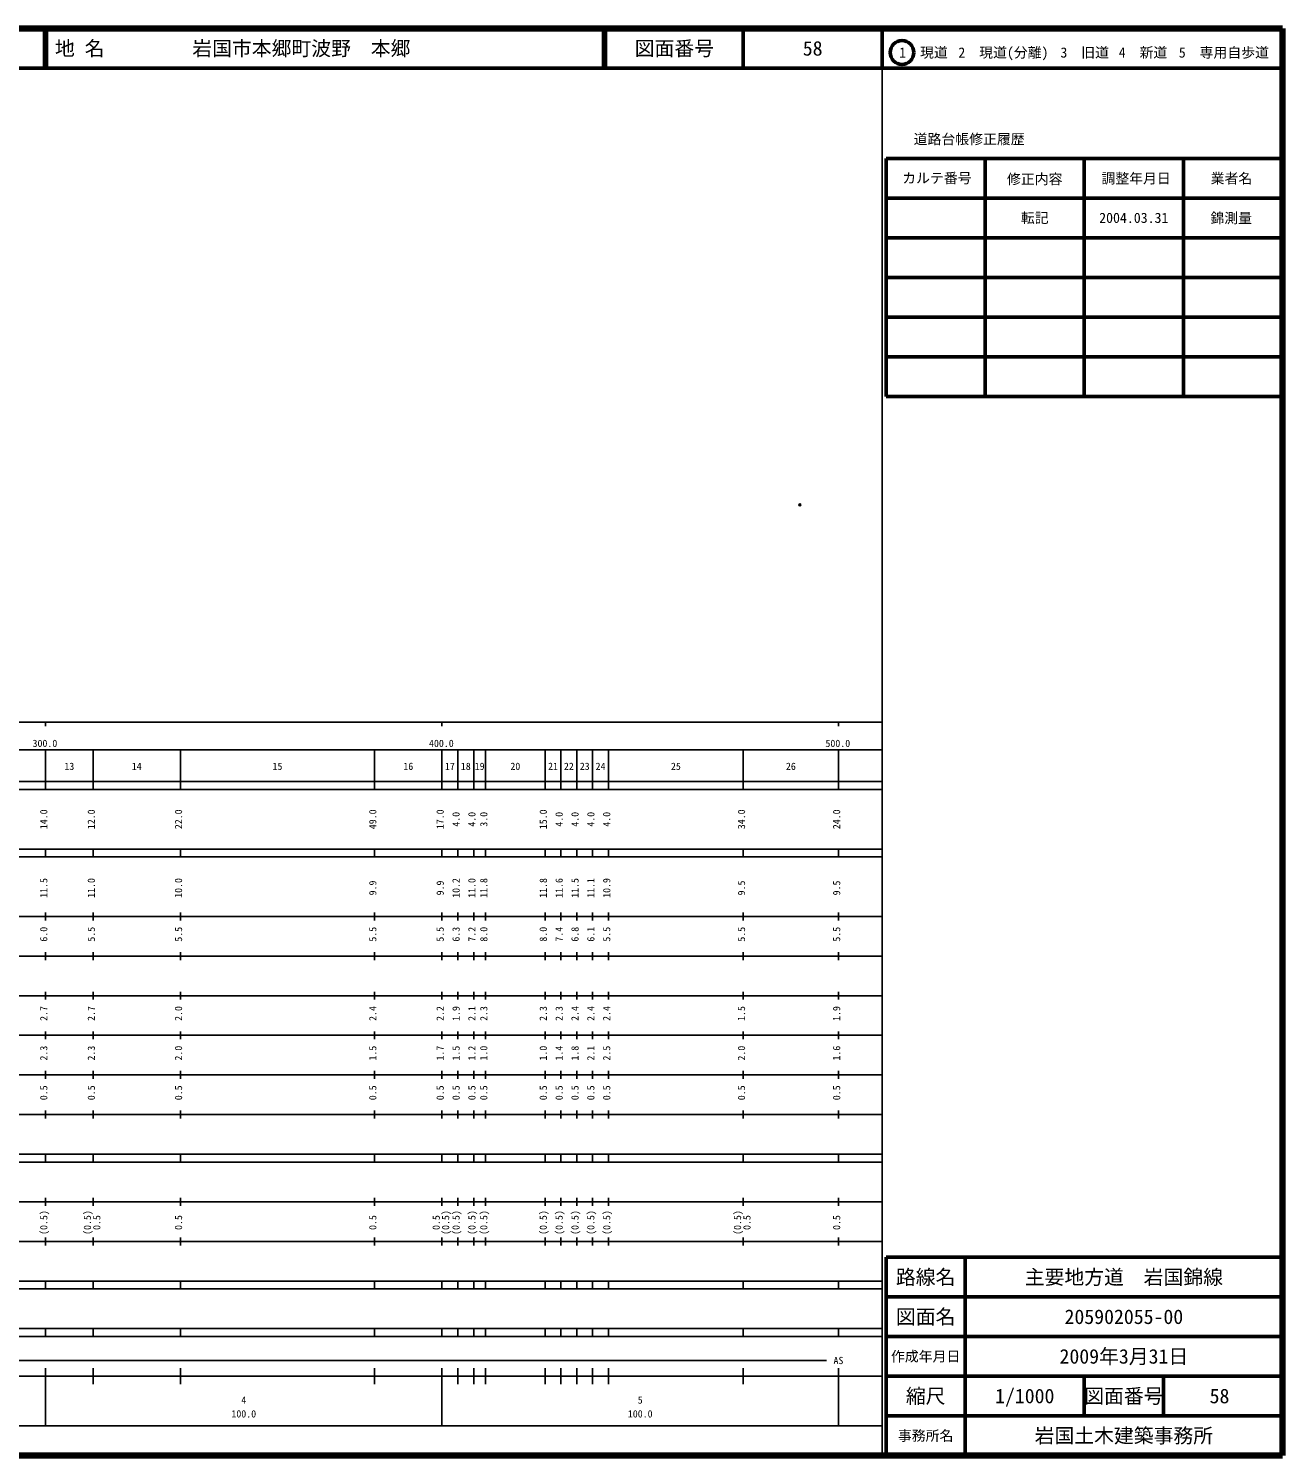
# Model space of a CAD drawing. Units: millimetres on the paper. Extents: x 40 to 680, y 20 to 380.
# Drawn here: x 363.7 to 680, y 20 to 380 of the extents above; entities that cross this region are included whole.
import ezdxf
from ezdxf.enums import TextEntityAlignment as Align

# ---------------------------------------------------------------- set-up
doc = ezdxf.new("R2010")
doc.units = ezdxf.units.MM
doc.header["$PDMODE"] = 32
doc.header["$PDSIZE"] = 0.5
doc.layers.add('M-OTRS', color=6, linetype='Continuous')
doc.layers.add('M-TTL-TXT', color=7, linetype='Continuous')
for name, color, linetype, lineweight in [('M-TTL', 2, 'Continuous', 140), ('M-TTL-BAND', 7, 'Continuous', 25), ('M-TTL-FRAM', 2, 'Continuous', 50), ('M-TTL-LINE', 7, 'Continuous', 50)]:
    doc.layers.add(name, color=color, linetype=linetype, lineweight=lineweight)
doc.styles.add('ＭＳ ゴシック', font='')
doc.styles.get('ＭＳ ゴシック').set_extended_font_data('MS Gothic')

msp = doc.modelspace()

# ---------------------------------------------------------------- linework, layer by layer
at = {"layer": 'M-OTRS'}
msp.add_point((558.281, 259.818), dxfattribs=at)
at = {"layer": 'M-TTL'}
for p, q in [((680, 380), (40, 380)), ((680, 20), (680, 380)), ((40, 20), (680, 20))]:
    msp.add_line(p, q, dxfattribs=at)
at = {"layer": 'M-TTL-BAND'}
for p, q in [((579, 20), (579, 370)), ((40, 205), (579, 205)), ((368, 205), (368, 204)), ((468, 205), (468, 204)), ((568, 205), (568, 204)), ((68, 198), (579, 198)), ((368, 188), (368, 198)), ((380, 188), (380, 198)), ((402, 188), (402, 198)), ((451, 188), (451, 198)), ((468, 188), (468, 198)), ((472, 188), (472, 198)), ((476, 188), (476, 198)), ((479, 188), (479, 198)), ((494, 188), (494, 198)), ((498, 188), (498, 198)), ((502, 188), (502, 198)), ((506, 188), (506, 198)), ((510, 188), (510, 198)), ((544, 188), (544, 198)), ((568, 188), (568, 198)), ((40, 190), (579, 190)), ((40, 188), (579, 188)), ((40, 173), (579, 173)), ((368, 171), (368, 173)), ((380, 171), (380, 173)), ((402, 171), (402, 173)), ((451, 171), (451, 173)), ((468, 171), (468, 173)), ((472, 171), (472, 173)), ((476, 171), (476, 173)), ((479, 171), (479, 173)), ((494, 171), (494, 173)), ((498, 171), (498, 173)), ((502, 171), (502, 173)), ((506, 171), (506, 173)), ((510, 171), (510, 173)), ((544, 171), (544, 173)), ((568, 171), (568, 173)), ((40, 171), (579, 171)), ((40, 156), (579, 156)), ((368, 155), (368, 157)), ((380, 155), (380, 157)), ((402, 155), (402, 157)), ((451, 155), (451, 157)), ((468, 155), (468, 157)), ((472, 155), (472, 157)), ((476, 155), (476, 157)), ((479, 155), (479, 157)), ((494, 155), (494, 157)), ((498, 155), (498, 157)), ((502, 155), (502, 157)), ((506, 155), (506, 157)), ((510, 155), (510, 157)), ((544, 155), (544, 157)), ((568, 155), (568, 157)), ((46, 146), (579, 146)), ((368, 145), (368, 147)), ((380, 145), (380, 147)), ((402, 145), (402, 147)), ((451, 145), (451, 147)), ((468, 145), (468, 147)), ((472, 145), (472, 147)), ((476, 145), (476, 147)), ((479, 145), (479, 147)), ((494, 145), (494, 147)), ((498, 145), (498, 147)), ((502, 145), (502, 147)), ((506, 145), (506, 147)), ((510, 145), (510, 147)), ((544, 145), (544, 147)), ((568, 145), (568, 147)), ((368, 135), (368, 137)), ((380, 135), (380, 137)), ((402, 135), (402, 137)), ((451, 135), (451, 137)), ((468, 135), (468, 137)), ((472, 135), (472, 137)), ((476, 135), (476, 137)), ((479, 135), (479, 137)), ((494, 135), (494, 137)), ((498, 135), (498, 137)), ((502, 135), (502, 137)), ((506, 135), (506, 137)), ((510, 135), (510, 137)), ((544, 135), (544, 137)), ((568, 135), (568, 137)), ((52, 136), (579, 136)), ((46, 126), (579, 126)), ((368, 125), (368, 127)), ((380, 125), (380, 127)), ((402, 125), (402, 127)), ((451, 125), (451, 127)), ((468, 125), (468, 127)), ((472, 125), (472, 127)), ((476, 125), (476, 127)), ((479, 125), (479, 127)), ((494, 125), (494, 127)), ((498, 125), (498, 127)), ((502, 125), (502, 127)), ((506, 125), (506, 127)), ((510, 125), (510, 127)), ((544, 125), (544, 127)), ((568, 125), (568, 127)), ((52, 116), (579, 116)), ((368, 115), (368, 117)), ((380, 115), (380, 117)), ((402, 115), (402, 117)), ((451, 115), (451, 117)), ((468, 115), (468, 117)), ((472, 115), (472, 117)), ((476, 115), (476, 117)), ((479, 115), (479, 117)), ((494, 115), (494, 117)), ((498, 115), (498, 117)), ((502, 115), (502, 117)), ((506, 115), (506, 117)), ((510, 115), (510, 117)), ((544, 115), (544, 117)), ((568, 115), (568, 117)), ((46, 106), (579, 106)), ((368, 105), (368, 107)), ((380, 105), (380, 107)), ((402, 105), (402, 107)), ((451, 105), (451, 107)), ((468, 105), (468, 107)), ((472, 105), (472, 107)), ((476, 105), (476, 107)), ((479, 105), (479, 107)), ((494, 105), (494, 107)), ((498, 105), (498, 107)), ((502, 105), (502, 107)), ((506, 105), (506, 107)), ((510, 105), (510, 107)), ((544, 105), (544, 107)), ((568, 105), (568, 107)), ((40, 96), (579, 96)), ((40, 94), (579, 94)), ((368, 94), (368, 96)), ((380, 94), (380, 96)), ((402, 94), (402, 96)), ((451, 94), (451, 96)), ((468, 94), (468, 96)), ((472, 94), (472, 96)), ((476, 94), (476, 96)), ((479, 94), (479, 96)), ((494, 94), (494, 96)), ((498, 94), (498, 96)), ((502, 94), (502, 96)), ((506, 94), (506, 96)), ((510, 94), (510, 96)), ((544, 94), (544, 96)), ((568, 94), (568, 96)), ((49, 84), (579, 84)), ((368, 83), (368, 85)), ((380, 83), (380, 85)), ((402, 83), (402, 85)), ((451, 83), (451, 85)), ((468, 83), (468, 85)), ((472, 83), (472, 85)), ((476, 83), (476, 85)), ((479, 83), (479, 85)), ((494, 83), (494, 85)), ((498, 83), (498, 85)), ((502, 83), (502, 85)), ((506, 83), (506, 85)), ((510, 83), (510, 85)), ((544, 83), (544, 85)), ((568, 83), (568, 85)), ((40, 74), (579, 74)), ((368, 73), (368, 75)), ((380, 73), (380, 75)), ((402, 73), (402, 75)), ((451, 73), (451, 75)), ((468, 73), (468, 75)), ((472, 73), (472, 75)), ((476, 73), (476, 75)), ((479, 73), (479, 75)), ((494, 73), (494, 75)), ((498, 73), (498, 75)), ((502, 73), (502, 75)), ((506, 73), (506, 75)), ((510, 73), (510, 75)), ((544, 73), (544, 75)), ((568, 73), (568, 75)), ((40, 64), (579, 64)), ((40, 62), (579, 62)), ((368, 62), (368, 64)), ((380, 62), (380, 64)), ((402, 62), (402, 64)), ((451, 62), (451, 64)), ((468, 62), (468, 64)), ((472, 62), (472, 64)), ((476, 62), (476, 64)), ((479, 62), (479, 64)), ((494, 62), (494, 64)), ((498, 62), (498, 64)), ((502, 62), (502, 64)), ((506, 62), (506, 64)), ((510, 62), (510, 64)), ((544, 62), (544, 64)), ((568, 62), (568, 64)), ((40, 52), (579, 52)), ((368, 50), (368, 52)), ((380, 50), (380, 52)), ((402, 50), (402, 52)), ((451, 50), (451, 52)), ((468, 50), (468, 52)), ((472, 50), (472, 52)), ((476, 50), (476, 52)), ((479, 50), (479, 52)), ((494, 50), (494, 52)), ((498, 50), (498, 52)), ((502, 50), (502, 52)), ((506, 50), (506, 52)), ((510, 50), (510, 52)), ((544, 50), (544, 52)), ((568, 50), (568, 52)), ((40, 50), (579, 50)), ((71, 44), (565, 44)), ((40, 40), (579, 40)), ((368, 27.5), (368, 42)), ((380, 38), (380, 42)), ((402, 38), (402, 42)), ((451, 38), (451, 42)), ((468, 27.5), (468, 42)), ((472, 38), (472, 42)), ((476, 38), (476, 42)), ((479, 38), (479, 42)), ((494, 38), (494, 42)), ((498, 38), (498, 42)), ((502, 38), (502, 42)), ((506, 38), (506, 42)), ((510, 38), (510, 42)), ((544, 38), (544, 42)), ((568, 27.5), (568, 42)), ((68, 27.5), (579, 27.5))]:
    msp.add_line(p, q, dxfattribs=at)
at = {"layer": 'M-TTL-FRAM'}
for p, q in [((580, 347.197), (580, 287.197)), ((580, 347.197), (680, 347.197)), ((580, 287.197), (680, 287.197)), ((680, 70), (580, 70)), ((580, 70), (580, 20))]:
    msp.add_line(p, q, dxfattribs=at)
at = {"layer": 'M-TTL-LINE'}
for p, q in [((367.75, 380), (367.75, 370)), ((368.25, 380), (368.25, 370)), ((508.747, 380), (508.747, 370)), ((509.247, 380), (509.247, 370)), ((543.997, 380), (543.997, 370)), ((579, 380), (579, 370)), ((40, 370), (680, 370)), ((605, 347.197), (605, 287.197)), ((630, 347.197), (630, 287.197)), ((655, 347.197), (655, 287.197)), ((580, 337.197), (680, 337.197)), ((580, 327.197), (680, 327.197)), ((580, 317.197), (680, 317.197)), ((580, 307.197), (680, 307.197)), ((580, 297.197), (680, 297.197)), ((600, 70), (600, 20)), ((680, 60), (580, 60)), ((680, 50), (580, 50)), ((680, 40), (580, 40)), ((630, 40), (630, 30)), ((650, 40), (650, 30)), ((680, 30), (580, 30))]:
    msp.add_line(p, q, dxfattribs=at)
msp.add_circle((584.031, 373.958), 3, dxfattribs=at)

# ---------------------------------------------------------------- texts
at = {"layer": 'M-TTL-BAND', "style": 'ＭＳ ゴシック'}
for s, p in [('300.0', (367.844, 198.195)), ('400.0', (467.844, 198.195)), ('500.0', (567.844, 198.195)), ('13', (374, 192.405)), ('14', (391, 192.405)), ('15', (426.5, 192.405)), ('16', (459.5, 192.405)), ('17', (470, 192.405)), ('18', (474, 192.405)), ('19', (477.5, 192.405)), ('20', (486.5, 192.405)), ('21', (496, 192.405)), ('22', (500, 192.405)), ('23', (504, 192.405)), ('24', (508, 192.405)), ('25', (527, 192.405)), ('26', (556, 192.405)), ('AS', (568, 42.5)), ('4', (418, 32.523)), ('5', (518, 32.523)), ('100.0', (418, 29.033)), ('100.0', (518, 29.033))]:
    msp.add_text(s, height=1.833, dxfattribs=at).set_placement(p, align=Align.BOTTOM_CENTER)
for s, p in [('14.0', (369, 180.5)), ('12.0', (381, 180.5)), ('22.0', (403, 180.5)), ('49.0', (452, 180.5)), ('17.0', (469, 180.5)), ('4.0', (473, 180.5)), ('4.0', (477, 180.5)), ('3.0', (480, 180.5)), ('15.0', (495, 180.5)), ('4.0', (499, 180.5)), ('4.0', (503, 180.5)), ('4.0', (507, 180.5)), ('4.0', (511, 180.5)), ('34.0', (545, 180.5)), ('24.0', (569, 180.5)), ('11.5', (369, 163.174)), ('11.0', (381, 163.174)), ('10.0', (403, 163.174)), ('9.9', (452, 163.174)), ('9.9', (469, 163.174)), ('10.2', (473, 163.174)), ('11.0', (477, 163.174)), ('11.8', (480, 163.174)), ('11.8', (495, 163.174)), ('11.6', (499, 163.174)), ('11.5', (503, 163.174)), ('11.1', (507, 163.174)), ('10.9', (511, 163.174)), ('9.5', (545, 163.174)), ('9.5', (569, 163.174)), ('6.0', (369, 151.5)), ('5.5', (381, 151.5)), ('5.5', (403, 151.5)), ('5.5', (452, 151.5)), ('5.5', (469, 151.5)), ('6.3', (473, 151.5)), ('7.2', (477, 151.5)), ('8.0', (480, 151.5)), ('8.0', (495, 151.5)), ('7.4', (499, 151.5)), ('6.8', (503, 151.5)), ('6.1', (507, 151.5)), ('5.5', (511, 151.5)), ('5.5', (545, 151.5)), ('5.5', (569, 151.5)), ('2.7', (369, 131.5)), ('2.7', (381, 131.5)), ('2.0', (403, 131.5)), ('2.4', (452, 131.5)), ('2.2', (469, 131.5)), ('1.9', (473, 131.5)), ('2.1', (477, 131.5)), ('2.3', (480, 131.5)), ('2.3', (495, 131.5)), ('2.3', (499, 131.5)), ('2.4', (503, 131.5)), ('2.4', (507, 131.5)), ('2.4', (511, 131.5)), ('1.5', (545, 131.5)), ('1.9', (569, 131.5)), ('2.3', (369, 121.5)), ('2.3', (381, 121.5)), ('2.0', (403, 121.5)), ('1.5', (452, 121.5)), ('1.7', (469, 121.5)), ('1.5', (473, 121.5)), ('1.2', (477, 121.5)), ('1.0', (480, 121.5)), ('1.0', (495, 121.5)), ('1.4', (499, 121.5)), ('1.8', (503, 121.5)), ('2.1', (507, 121.5)), ('2.5', (511, 121.5)), ('2.0', (545, 121.5)), ('1.6', (569, 121.5)), ('0.5', (369, 111.5)), ('0.5', (381, 111.5)), ('0.5', (403, 111.5)), ('0.5', (452, 111.5)), ('0.5', (469, 111.5)), ('0.5', (473, 111.5)), ('0.5', (477, 111.5)), ('0.5', (480, 111.5)), ('0.5', (495, 111.5)), ('0.5', (499, 111.5)), ('0.5', (503, 111.5)), ('0.5', (507, 111.5)), ('0.5', (511, 111.5)), ('0.5', (545, 111.5)), ('0.5', (569, 111.5)), ('(0.5)', (369, 78.764)), ('(0.5)', (380, 78.764)), ('0.5', (382.37, 78.764)), ('0.5', (403, 78.764)), ('0.5', (452, 78.764)), ('0.5', (468, 78.764)), ('(0.5)', (470.37, 78.764)), ('(0.5)', (473, 78.764)), ('(0.5)', (477, 78.764)), ('(0.5)', (480, 78.764)), ('(0.5)', (495, 78.764)), ('(0.5)', (499, 78.764)), ('(0.5)', (503, 78.764)), ('(0.5)', (507, 78.764)), ('(0.5)', (511, 78.764)), ('(0.5)', (544, 78.764)), ('0.5', (546.37, 78.764)), ('0.5', (569, 78.764))]:
    msp.add_text(s, height=1.833, rotation=90, dxfattribs=at).set_placement(p, align=Align.BOTTOM_CENTER)
at = {"layer": 'M-TTL-TXT', "style": 'ＭＳ ゴシック'}
for s, p in [('地 名', (370.38, 375)), ('岩国市本郷町波野\u3000本郷', (405.024, 375))]:
    msp.add_text(s, height=3.666, dxfattribs=at).set_placement(p, align=Align.MIDDLE_LEFT)
for s, height, p in [('図面番号', 3.666, (526.622, 375)), ('58', 3.666, (561.497, 375)), ('1\u3000現道', 2.566, (589.448, 373.958)), ('2\u3000現道(分離)', 2.566, (609.619, 373.958)), ('3\u3000旧道', 2.566, (630.121, 373.958)), ('4\u3000新道', 2.566, (644.824, 373.958)), ('5\u3000専用自歩道', 2.566, (665.228, 373.958)), ('道路台帳修正履歴', 2.566, (600.968, 352.113)), ('カルテ番号', 2.566, (592.839, 342.277)), ('修正内容', 2.566, (617.509, 342.023)), ('調整年月日', 2.566, (643.089, 342.197)), ('業者名', 2.566, (667.134, 342.197)), ('転記', 2.566, (617.5, 332.245)), ('2004.03.31', 2.566, (642.5, 332.245)), ('錦測量', 2.566, (667.077, 332.189)), ('路線名', 3.666, (590, 65)), ('路線名', 3.666, (590, 65)), ('主要地方道\u3000岩国錦線', 3.666, (640, 65)), ('図面名', 3.666, (590, 55)), ('図面名', 3.666, (590, 55)), ('205902055-00', 3.666, (640, 55)), ('2009年3月31日', 3.666, (640, 45)), ('作成年月日', 2.566, (590, 45)), ('作成年月日', 2.566, (590, 45)), ('縮尺', 3.666, (590, 35)), ('縮尺', 3.666, (590, 35)), ('1/1000', 3.666, (615, 35)), ('図面番号', 3.666, (640, 35)), ('図面番号', 3.666, (640, 35)), ('58', 3.666, (664.125, 35)), ('事務所名', 2.566, (590, 25)), ('事務所名', 2.566, (590, 25)), ('岩国土木建築事務所', 3.666, (640, 25))]:
    msp.add_text(s, height=height, dxfattribs=at).set_placement(p, align=Align.MIDDLE_CENTER)

doc.saveas('drawing.dxf')
